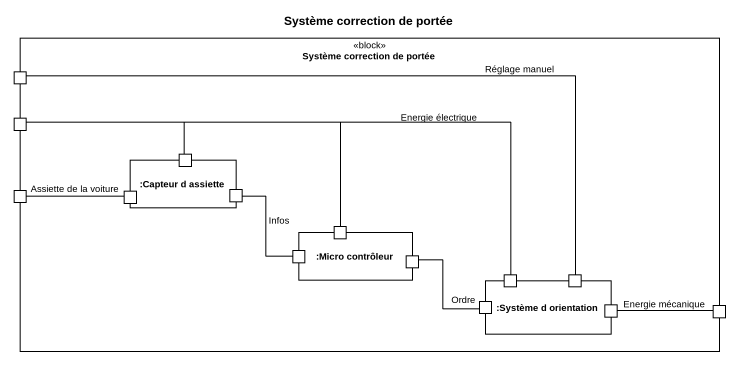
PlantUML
@startuml
title Système correction de portée
rectangle "Système correction de portée" as Système_correction_de_portée <<block>> {
  port " " as port1
  port " " as port2
  rectangle ":Capteur d assiette" as Capteur_d_assiette {
    port " " as port3
    port " " as port5
    port " " as port6
  }
  port " " as port4
  rectangle ":Micro contrôleur" as Micro_contrôleur {
    port " " as port7
    port " " as port8
    port " " as port9
  }
  rectangle ":Système d orientation" as Système_d_orientation {
    port "Energie électrique" as Energie_électrique
    port "Réglage manuel" as Réglage_manuel
    port Ordre
    port "Energie mécanique" as Energie_mécanique
  }
  port " " as port10
}
port1 -right- Réglage_manuel
port2 -right- port3
port2 -right- port7
port2 -right- Energie_électrique
port4 -right- port5 : Assiette de la voiture
port6 -- port8 : Infos
port9 -- Ordre
Energie_mécanique -right- port10
@enduml
